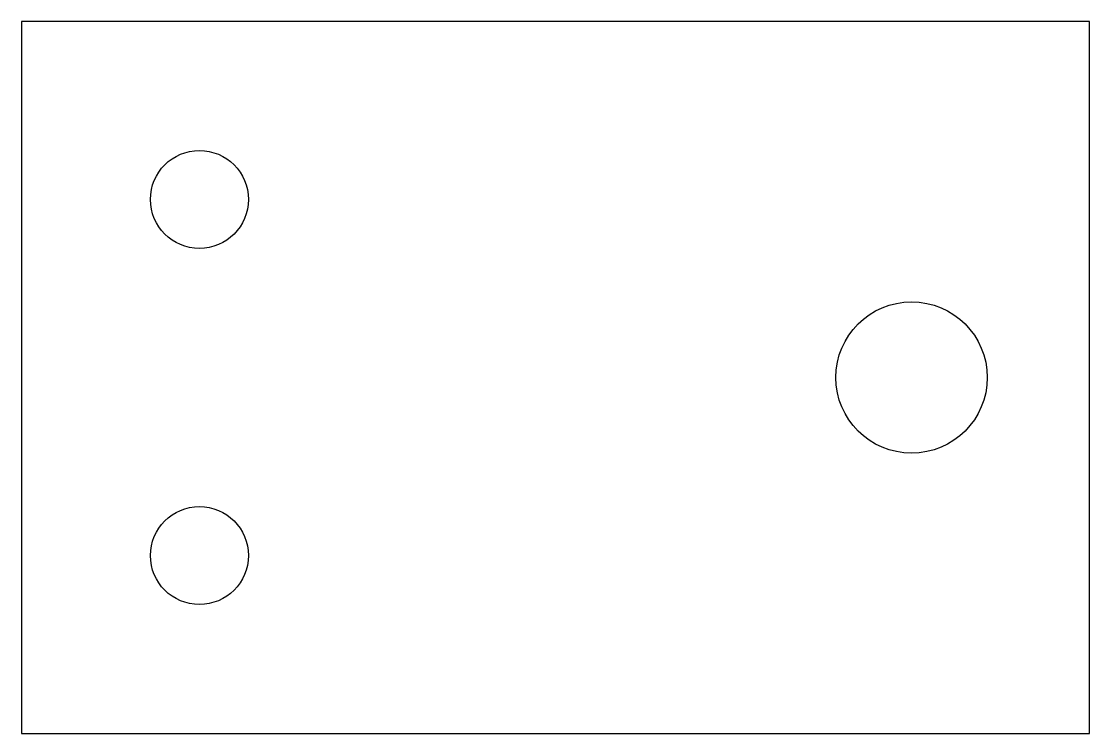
# Model space of a CAD drawing. Header units: millimetres. Extents: x -30 to 30, y -20 to 20.
import ezdxf

# ---------------------------------------------------------------- set-up
doc = ezdxf.new("R2010")
doc.units = ezdxf.units.MM

msp = doc.modelspace()

# ---------------------------------------------------------------- linework, layer by layer
at = {"layer": 'CUT'}
msp.add_lwpolyline([(-30, -20), (30, -20), (30, 20), (-30, 20)], close=True, dxfattribs=at)
at = {"layer": 'DRILL'}
for centre, radius in [((-20, 10), 2.75), ((20, 0), 4.25), ((-20, -10), 2.75)]:
    msp.add_circle(centre, radius, dxfattribs=at)

doc.saveas('drawing.dxf')
